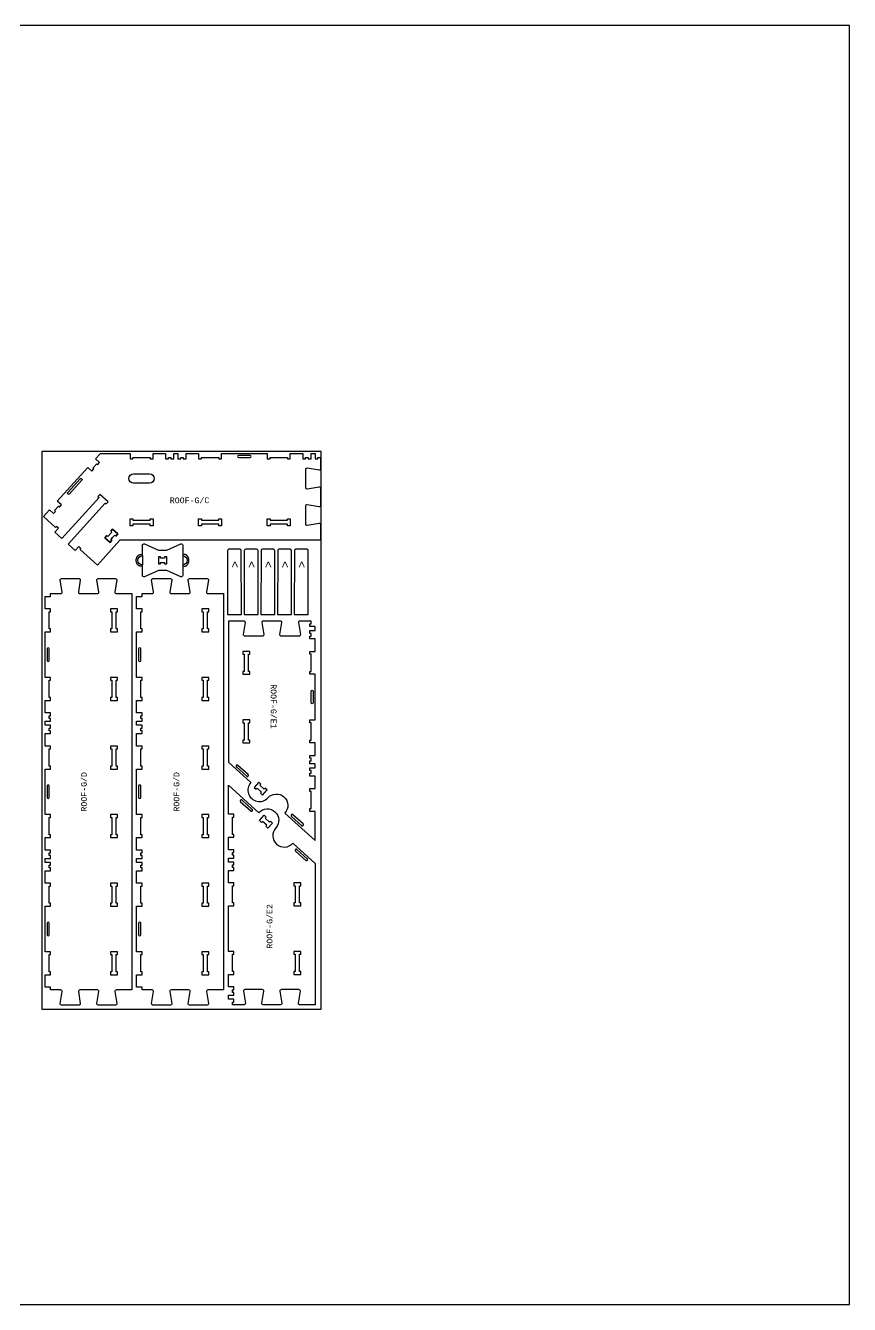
# Model space of a CAD drawing. Extents: x 0 to 12772, y 0 to 23683.
# Drawn here: x 3571 to 7173, y 0 to 5593 of the extents above; entities that cross this region are included whole.
import ezdxf

# ---------------------------------------------------------------- set-up
doc = ezdxf.new("R2010")
doc.units = 0
for name, color, linetype in [('0_SHEET_SPRUCEPLY_2440X122', 1, 'CONTINUOUS'), ('1_ANYTOOL_1MMDEEP_LABELS_S', 2, 'CONTINUOUS'), ('3_ANYTOOL_CUTTHROUGH_INSID', 4, 'CONTINUOUS'), ('4_ANYTOOL_CUTTHROUGH_OUTSI', 5, 'CONTINUOUS'), ('5_ANYTOOL_HALF_MILL_9MM_IN', 3, 'CONTINUOUS'), ('DONOTCUT', 7, 'CONTINUOUS')]:
    doc.layers.add(name, color=color, linetype=linetype)
doc.styles.add('MONOTXT_REGULAR', font='')
doc.styles.get('MONOTXT_REGULAR').set_extended_font_data('Monotxt')

msp = doc.modelspace()

# ---------------------------------------------------------------- linework, layer by layer
at = {"layer": '0_SHEET_SPRUCEPLY_2440X122'}
msp.add_lwpolyline([(3643, 1290.9), (4863, 1290.9), (4863, 3730.9), (3643, 3730.9)], close=True, dxfattribs=at)
at = {"layer": '3_ANYTOOL_CUTTHROUGH_INSID'}
for points in [[(4553.2, 3713.6), (4503.2, 3713.6, 1), (4503.2, 3704.1), (4553.2, 3704.1, 1)], [(3756.1, 3551.5), (3809.6, 3611, -0.414214), (3816.3, 3611.3), (3816.4, 3611.3), (3816.5, 3611.2), (3816.6, 3611.1), (3816.6, 3611), (3816.7, 3611), (3816.8, 3610.9), (3816.8, 3610.8), (3816.9, 3610.7), (3817, 3610.6), (3817, 3610.5), (3817.1, 3610.4), (3817.2, 3610.3), (3817.2, 3610.2), (3817.3, 3610.1), (3817.3, 3610), (3817.4, 3609.9), (3817.5, 3609.8), (3817.5, 3609.7), (3817.5, 3609.6), (3817.6, 3609.5), (3817.6, 3609.4), (3817.7, 3609.3), (3817.7, 3609.1), (3817.7, 3609), (3817.8, 3608.9), (3817.8, 3608.8), (3817.8, 3608.7), (3817.8, 3608.6), (3817.9, 3608.4), (3817.9, 3608.3), (3817.9, 3608.2), (3817.9, 3608.1), (3817.9, 3607.9), (3817.9, 3607.8), (3817.9, 3607.7), (3817.9, 3607.6), (3817.9, 3607.4), (3817.9, 3607.3), (3817.9, 3607.2), (3817.8, 3607.1), (3817.8, 3607), (3817.8, 3606.8), (3817.8, 3606.7), (3817.7, 3606.6), (3817.7, 3606.5), (3817.7, 3606.4), (3817.6, 3606.3), (3817.6, 3606.2), (3817.6, 3606), (3817.5, 3605.9), (3817.5, 3605.8), (3817.4, 3605.7), (3817.4, 3605.6), (3817.3, 3605.5), (3817.3, 3605.4), (3817.2, 3605.3), (3817.1, 3605.2), (3817.1, 3605.1), (3817, 3605.1), (3816.9, 3605), (3816.9, 3604.9), (3816.8, 3604.8), (3816.7, 3604.7), (3816.7, 3604.6), (3763.1, 3545.2), (3763.1, 3545.1), (3763, 3545), (3762.9, 3545), (3762.8, 3544.9), (3762.8, 3544.8), (3762.7, 3544.7), (3762.6, 3544.7), (3762.5, 3544.6), (3762.4, 3544.5), (3762.3, 3544.5), (3762.2, 3544.4), (3762.1, 3544.3), (3762, 3544.3), (3761.9, 3544.2), (3761.8, 3544.2), (3761.7, 3544.1), (3761.6, 3544.1), (3761.5, 3544), (3761.4, 3544), (3761.3, 3543.9), (3761.2, 3543.9), (3761.1, 3543.8), (3761, 3543.8), (3760.8, 3543.8), (3760.7, 3543.7), (3760.6, 3543.7), (3760.5, 3543.7), (3760.4, 3543.7), (3760.2, 3543.6), (3760.1, 3543.6), (3760, 3543.6), (3759.9, 3543.6), (3759.7, 3543.6), (3759.6, 3543.6), (3759.5, 3543.6), (3759.4, 3543.6), (3759.3, 3543.6), (3759.1, 3543.6), (3759, 3543.6), (3758.9, 3543.7), (3758.8, 3543.7), (3758.7, 3543.7), (3758.5, 3543.7), (3758.4, 3543.8), (3758.3, 3543.8), (3758.2, 3543.8), (3758.1, 3543.9), (3758, 3543.9), (3757.9, 3544), (3757.7, 3544), (3757.6, 3544), (3757.5, 3544.1), (3757.4, 3544.1), (3757.3, 3544.2), (3757.2, 3544.3), (3757.1, 3544.3), (3757, 3544.4), (3756.9, 3544.4), (3756.9, 3544.5), (3756.8, 3544.6), (3756.7, 3544.6), (3756.6, 3544.7), (3756.5, 3544.8), (3756.4, 3544.8, -0.414214)], [(4043.2, 3592.1, -1), (4043.2, 3632.6), (4113.2, 3632.6, -1), (4113.2, 3592.1)], [(3665.3, 2867.1), (3665.3, 2817.1, 1), (3674.8, 2817.1), (3674.8, 2867.1, 1)], [(4065.3, 2867.1), (4065.3, 2817.1, 1), (4074.8, 2817.1), (4074.8, 2867.1, 1)], [(4829.1, 2681.2), (4829.1, 2631.2, -1), (4819.6, 2631.2), (4819.6, 2681.2, -1)], [(3665.3, 2267.1), (3665.3, 2217.1, 1), (3674.8, 2217.1), (3674.8, 2267.1, 1)], [(4065.3, 2267.1), (4065.3, 2217.1, 1), (4074.8, 2217.1), (4074.8, 2267.1, 1)], [(3665.3, 1667.1), (3665.3, 1617.1, 1), (3674.8, 1617.1), (3674.8, 1667.1, 1)], [(4065.3, 1667.1), (4065.3, 1617.1, 1), (4074.8, 1617.1), (4074.8, 1667.1, 1)]]:
    msp.add_lwpolyline(points, format="xyb", close=True, dxfattribs=at)
for points in [[(4115.9, 3430.6), (4115.9, 3436.6), (4128.4, 3436.6), (4128.4, 3406.1), (4115.9, 3406.1), (4115.9, 3412.1), (4040.4, 3412.1), (4040.4, 3406.1), (4027.9, 3406.1), (4027.9, 3436.6), (4040.4, 3436.6), (4040.4, 3430.6)], [(4340.4, 3430.6), (4415.9, 3430.6), (4415.9, 3436.6), (4428.4, 3436.6), (4428.4, 3406.1), (4415.9, 3406.1), (4415.9, 3412.1), (4340.4, 3412.1), (4340.4, 3406.1), (4327.9, 3406.1), (4327.9, 3436.6), (4340.4, 3436.6)], [(4640.4, 3406.1), (4627.9, 3406.1), (4627.9, 3436.6), (4640.4, 3436.6), (4640.4, 3430.6), (4715.9, 3430.6), (4715.9, 3436.6), (4728.4, 3436.6), (4728.4, 3406.1), (4715.9, 3406.1), (4715.9, 3412.1), (4640.4, 3412.1)], [(3953, 3355.5), (3961.6, 3365), (3966.1, 3360.9), (3974.4, 3370.3), (3951.7, 3390.7), (3943.3, 3381.5), (3947.8, 3377.4), (3930.8, 3358.5), (3926.2, 3362.5), (3917.9, 3353.2), (3940.6, 3332.8), (3949, 3342), (3944.5, 3346.1)], [(4178.6, 3263.9), (4161.5, 3263.8), (4161.5, 3269.6), (4152.1, 3269.6), (4152.1, 3239.6), (4161.5, 3239.6), (4161.5, 3245.3), (4178.6, 3245.4), (4178.6, 3239.6), (4188.1, 3239.6), (4188.1, 3269.7), (4178.6, 3269.7)], [(3942.3, 3029.8), (3948.3, 3029.8), (3948.3, 2954.3), (3942.3, 2954.3), (3942.3, 2941.8), (3972.8, 2941.8), (3972.8, 2954.3), (3966.8, 2954.3), (3966.8, 3029.8), (3972.8, 3029.8), (3972.8, 3042.3), (3942.3, 3042.3)], [(4342.3, 3029.8), (4348.3, 3029.8), (4348.3, 2954.3), (4342.3, 2954.3), (4342.3, 2941.8), (4372.8, 2941.8), (4372.8, 2954.3), (4366.8, 2954.3), (4366.8, 3029.8), (4372.8, 3029.8), (4372.8, 3042.3), (4342.3, 3042.3)], [(4521.6, 2768.4), (4521.6, 2755.9), (4552.1, 2755.9), (4552.1, 2768.4), (4546.1, 2768.4), (4546.1, 2843.9), (4552.1, 2843.9), (4552.1, 2856.4), (4521.6, 2856.4), (4521.6, 2843.9), (4527.6, 2843.9), (4527.6, 2768.4)], [(3942.3, 2729.8), (3948.3, 2729.8), (3948.3, 2654.3), (3942.3, 2654.3), (3942.3, 2641.8), (3972.8, 2641.8), (3972.8, 2654.3), (3966.8, 2654.3), (3966.8, 2729.8), (3972.8, 2729.8), (3972.8, 2742.3), (3942.3, 2742.3)], [(4342.3, 2729.8), (4348.3, 2729.8), (4348.3, 2654.3), (4342.3, 2654.3), (4342.3, 2641.8), (4372.8, 2641.8), (4372.8, 2654.3), (4366.8, 2654.3), (4366.8, 2729.8), (4372.8, 2729.8), (4372.8, 2742.3), (4342.3, 2742.3)], [(4546.1, 2468.4), (4546.1, 2543.9), (4552.1, 2543.9), (4552.1, 2556.4), (4521.6, 2556.4), (4521.6, 2543.9), (4527.6, 2543.9), (4527.6, 2468.4), (4521.6, 2468.4), (4521.6, 2455.9), (4552.1, 2455.9), (4552.1, 2468.4)], [(3972.8, 2342.1), (3972.8, 2354.3), (3966.8, 2354.3), (3966.8, 2429.8), (3972.8, 2429.8), (3972.8, 2442.3), (3942.3, 2442.3), (3942.3, 2429.8), (3948.3, 2429.8), (3948.3, 2354.3), (3942.3, 2354.3), (3942.3, 2341.8), (3972.8, 2341.8)], [(4372.8, 2342.1), (4372.8, 2354.3), (4366.8, 2354.3), (4366.8, 2429.8), (4372.8, 2429.8), (4372.8, 2442.3), (4342.3, 2442.3), (4342.3, 2429.8), (4348.3, 2429.8), (4348.3, 2354.3), (4342.3, 2354.3), (4342.3, 2341.8), (4372.8, 2341.8)], [(4544.4, 2317.6), (4499.8, 2357.7), (4499.7, 2357.8), (4499.7, 2357.9), (4499.6, 2357.9), (4499.5, 2358), (4499.4, 2358.1), (4499.3, 2358.1), (4499.2, 2358.2), (4499.1, 2358.2), (4499, 2358.3), (4498.9, 2358.3), (4498.8, 2358.4), (4498.7, 2358.5), (4498.6, 2358.5), (4498.5, 2358.5), (4498.4, 2358.6), (4498.3, 2358.6), (4498.2, 2358.7), (4498.1, 2358.7), (4498, 2358.7), (4497.8, 2358.8), (4497.7, 2358.8), (4497.6, 2358.8), (4497.5, 2358.9), (4497.4, 2358.9), (4497.2, 2358.9), (4497.1, 2358.9), (4497, 2358.9), (4496.9, 2358.9), (4496.8, 2358.9), (4496.6, 2358.9), (4496.5, 2358.9), (4496.4, 2358.9), (4496.3, 2358.9), (4496.1, 2358.9), (4496, 2358.9), (4495.9, 2358.9), (4495.8, 2358.9), (4495.7, 2358.8), (4495.5, 2358.8), (4495.4, 2358.8), (4495.3, 2358.7), (4495.2, 2358.7), (4495.1, 2358.7), (4495, 2358.6), (4494.9, 2358.6), (4494.7, 2358.5), (4494.6, 2358.5), (4494.5, 2358.4), (4494.4, 2358.4), (4494.3, 2358.3), (4494.2, 2358.3), (4494.1, 2358.2), (4494, 2358.1), (4493.9, 2358.1), (4493.8, 2358), (4493.7, 2358), (4493.7, 2357.9), (4493.6, 2357.8), (4493.5, 2357.7), (4493.4, 2357.7), (4493.3, 2357.6), (4493.3, 2357.5), (4493.2, 2357.4), (4493.1, 2357.4), (4493, 2357.3), (4493, 2357.2), (4492.9, 2357.1), (4492.8, 2357), (4492.8, 2356.9), (4492.7, 2356.9), (4492.7, 2356.8), (4492.6, 2356.7), (4492.5, 2356.6), (4492.5, 2356.5), (4492.4, 2356.4), (4492.4, 2356.3), (4492.3, 2356.2), (4492.3, 2356.1), (4492.2, 2356), (4492.2, 2355.8), (4492.2, 2355.7), (4492.1, 2355.6), (4492.1, 2355.5), (4492, 2355.4), (4492, 2355.3), (4492, 2355.2), (4492, 2355), (4491.9, 2354.9), (4491.9, 2354.8), (4491.9, 2354.7), (4491.9, 2354.6), (4491.9, 2354.4), (4491.9, 2354.3), (4491.9, 2354.2), (4491.9, 2354.1), (4491.9, 2353.9), (4491.9, 2353.8), (4491.9, 2353.7), (4491.9, 2353.6), (4491.9, 2353.4), (4492, 2353.3), (4492, 2353.2), (4492, 2353.1), (4492.1, 2353), (4492.1, 2352.9), (4492.1, 2352.7), (4492.2, 2352.6), (4492.2, 2352.5), (4492.2, 2352.4), (4492.3, 2352.3), (4492.3, 2352.2), (4492.4, 2352.1), (4492.4, 2352), (4492.5, 2351.9), (4492.6, 2351.8), (4492.6, 2351.7), (4492.7, 2351.6), (4492.7, 2351.5), (4492.8, 2351.4), (4492.9, 2351.3), (4492.9, 2351.2), (4493, 2351.1), (4493.1, 2351), (4493.2, 2351), (4493.2, 2350.9), (4493.3, 2350.8), (4493.4, 2350.7), (4493.5, 2350.7), (4538.1, 2310.5), (4538.1, 2310.4), (4538.2, 2310.4), (4538.3, 2310.3), (4538.4, 2310.2), (4538.5, 2310.2), (4538.6, 2310.1), (4538.7, 2310), (4538.7, 2310), (4538.8, 2309.9), (4538.9, 2309.9), (4539, 2309.8), (4539.1, 2309.8), (4539.3, 2309.7), (4539.4, 2309.7), (4539.5, 2309.6), (4539.6, 2309.6), (4539.7, 2309.5), (4539.8, 2309.5), (4539.9, 2309.5), (4540, 2309.4), (4540.1, 2309.4), (4540.3, 2309.4), (4540.4, 2309.4), (4540.5, 2309.3), (4540.6, 2309.3), (4540.7, 2309.3), (4540.9, 2309.3), (4541, 2309.3), (4541.1, 2309.3), (4541.2, 2309.3), (4541.4, 2309.3), (4541.5, 2309.3), (4541.6, 2309.3), (4541.7, 2309.3), (4541.8, 2309.3), (4542, 2309.3), (4542.1, 2309.4), (4542.2, 2309.4), (4542.3, 2309.4), (4542.4, 2309.4), (4542.6, 2309.5), (4542.7, 2309.5), (4542.8, 2309.6), (4542.9, 2309.6), (4543, 2309.6), (4543.1, 2309.7), (4543.2, 2309.7), (4543.3, 2309.8), (4543.4, 2309.8), (4543.6, 2309.9), (4543.7, 2310), (4543.8, 2310), (4543.8, 2310.1), (4543.9, 2310.1), (4544, 2310.2), (4544.1, 2310.3), (4544.2, 2310.3), (4544.3, 2310.4), (4544.4, 2310.5), (4544.5, 2310.6), (4544.5, 2310.6), (4544.6, 2310.7), (4544.7, 2310.8), (4544.8, 2310.9), (4544.8, 2310.9), (4544.9, 2311), (4545, 2311.1), (4545, 2311.2), (4545.1, 2311.3), (4545.2, 2311.4), (4545.2, 2311.5), (4545.3, 2311.6), (4545.3, 2311.7), (4545.4, 2311.8), (4545.4, 2311.9), (4545.5, 2312), (4545.6, 2312.1), (4545.6, 2312.2), (4545.6, 2312.3), (4545.7, 2312.4), (4545.7, 2312.5), (4545.8, 2312.6), (4545.8, 2312.7), (4545.8, 2312.8), (4545.9, 2313), (4545.9, 2313.1), (4545.9, 2313.2), (4545.9, 2313.3), (4545.9, 2313.4), (4546, 2313.6), (4546, 2313.7), (4546, 2313.8), (4546, 2313.9), (4546, 2314), (4546, 2314.2), (4546, 2314.3), (4546, 2314.4), (4546, 2314.5), (4545.9, 2314.7), (4545.9, 2314.8), (4545.9, 2314.9), (4545.9, 2315), (4545.9, 2315.1), (4545.8, 2315.3), (4545.8, 2315.4), (4545.8, 2315.5), (4545.7, 2315.6), (4545.7, 2315.7), (4545.6, 2315.8), (4545.6, 2315.9), (4545.5, 2316), (4545.5, 2316.1), (4545.4, 2316.3), (4545.4, 2316.4), (4545.3, 2316.5), (4545.3, 2316.6), (4545.2, 2316.7), (4545.1, 2316.7), (4545.1, 2316.8), (4545, 2316.9), (4544.9, 2317), (4544.9, 2317.1), (4544.8, 2317.2), (4544.7, 2317.3), (4544.6, 2317.3), (4544.6, 2317.4), (4544.5, 2317.5)], [(4614.8, 2254.2), (4595.8, 2271.3), (4599.8, 2275.7), (4590.5, 2284.1), (4570.1, 2261.4), (4579.4, 2253.1), (4583.4, 2257.5), (4602.4, 2240.5), (4598.4, 2236), (4607.7, 2227.7), (4628.1, 2250.3), (4618.8, 2258.7)], [(4511.4, 2198.4), (4556, 2158.3), (4556.1, 2158.2), (4556.1, 2158.1), (4556.2, 2158.1), (4556.3, 2158), (4556.4, 2158), (4556.5, 2157.9), (4556.6, 2157.8), (4556.7, 2157.8), (4556.8, 2157.7), (4556.9, 2157.7), (4557, 2157.6), (4557.1, 2157.5), (4557.2, 2157.5), (4557.3, 2157.5), (4557.4, 2157.4), (4557.5, 2157.4), (4557.6, 2157.3), (4557.7, 2157.3), (4557.8, 2157.3), (4558, 2157.2), (4558.1, 2157.2), (4558.2, 2157.2), (4558.3, 2157.1), (4558.4, 2157.1), (4558.6, 2157.1), (4558.7, 2157.1), (4558.8, 2157.1), (4558.9, 2157.1), (4559, 2157.1), (4559.2, 2157.1), (4559.3, 2157.1), (4559.4, 2157.1), (4559.5, 2157.1), (4559.7, 2157.1), (4559.8, 2157.1), (4559.9, 2157.1), (4560, 2157.1), (4560.1, 2157.2), (4560.3, 2157.2), (4560.4, 2157.2), (4560.5, 2157.3), (4560.6, 2157.3), (4560.7, 2157.3), (4560.8, 2157.4), (4560.9, 2157.4), (4561.1, 2157.5), (4561.2, 2157.5), (4561.3, 2157.6), (4561.4, 2157.6), (4561.5, 2157.7), (4561.6, 2157.7), (4561.7, 2157.8), (4561.8, 2157.9), (4561.9, 2157.9), (4562, 2158), (4562, 2158), (4562.1, 2158.1), (4562.2, 2158.2), (4562.3, 2158.3), (4562.4, 2158.3), (4562.5, 2158.4), (4562.5, 2158.5), (4562.6, 2158.6), (4562.7, 2158.6), (4562.8, 2158.7), (4562.8, 2158.8), (4562.9, 2158.9), (4563, 2159), (4563, 2159.1), (4563.1, 2159.1), (4563.1, 2159.2), (4563.2, 2159.3), (4563.3, 2159.4), (4563.3, 2159.5), (4563.4, 2159.6), (4563.4, 2159.7), (4563.5, 2159.8), (4563.5, 2159.9), (4563.6, 2160.1), (4563.6, 2160.2), (4563.6, 2160.3), (4563.7, 2160.4), (4563.7, 2160.5), (4563.8, 2160.6), (4563.8, 2160.7), (4563.8, 2160.8), (4563.8, 2161), (4563.8, 2161.1), (4563.9, 2161.2), (4563.9, 2161.3), (4563.9, 2161.5), (4563.9, 2161.6), (4563.9, 2161.7), (4563.9, 2161.8), (4563.9, 2161.9), (4563.9, 2162.1), (4563.9, 2162.2), (4563.9, 2162.3), (4563.9, 2162.4), (4563.8, 2162.6), (4563.8, 2162.7), (4563.8, 2162.8), (4563.8, 2162.9), (4563.7, 2163), (4563.7, 2163.1), (4563.7, 2163.3), (4563.6, 2163.4), (4563.6, 2163.5), (4563.6, 2163.6), (4563.5, 2163.7), (4563.5, 2163.8), (4563.4, 2163.9), (4563.4, 2164), (4563.3, 2164.1), (4563.2, 2164.2), (4563.2, 2164.3), (4563.1, 2164.4), (4563.1, 2164.5), (4563, 2164.6), (4562.9, 2164.7), (4562.9, 2164.8), (4562.8, 2164.9), (4562.7, 2165), (4562.6, 2165), (4562.6, 2165.1), (4562.5, 2165.2), (4562.4, 2165.3), (4562.3, 2165.3), (4517.7, 2205.5), (4517.7, 2205.6), (4517.6, 2205.6), (4517.5, 2205.7), (4517.4, 2205.8), (4517.3, 2205.8), (4517.2, 2205.9), (4517.1, 2206), (4517, 2206), (4517, 2206.1), (4516.9, 2206.1), (4516.8, 2206.2), (4516.6, 2206.2), (4516.5, 2206.3), (4516.4, 2206.3), (4516.3, 2206.4), (4516.2, 2206.4), (4516.1, 2206.5), (4516, 2206.5), (4515.9, 2206.5), (4515.8, 2206.6), (4515.7, 2206.6), (4515.5, 2206.6), (4515.4, 2206.6), (4515.3, 2206.7), (4515.2, 2206.7), (4515.1, 2206.7), (4514.9, 2206.7), (4514.8, 2206.7), (4514.7, 2206.7), (4514.6, 2206.7), (4514.4, 2206.7), (4514.3, 2206.7), (4514.2, 2206.7), (4514.1, 2206.7), (4513.9, 2206.7), (4513.8, 2206.7), (4513.7, 2206.6), (4513.6, 2206.6), (4513.5, 2206.6), (4513.4, 2206.6), (4513.2, 2206.5), (4513.1, 2206.5), (4513, 2206.4), (4512.9, 2206.4), (4512.8, 2206.4), (4512.7, 2206.3), (4512.6, 2206.3), (4512.5, 2206.2), (4512.3, 2206.2), (4512.2, 2206.1), (4512.1, 2206.1), (4512, 2206), (4511.9, 2205.9), (4511.9, 2205.9), (4511.8, 2205.8), (4511.7, 2205.7), (4511.6, 2205.7), (4511.5, 2205.6), (4511.4, 2205.5), (4511.3, 2205.4), (4511.3, 2205.4), (4511.2, 2205.3), (4511.1, 2205.2), (4511, 2205.1), (4511, 2205.1), (4510.9, 2205), (4510.8, 2204.9), (4510.8, 2204.8), (4510.7, 2204.7), (4510.6, 2204.6), (4510.6, 2204.5), (4510.5, 2204.4), (4510.5, 2204.3), (4510.4, 2204.3), (4510.3, 2204.2), (4510.3, 2204), (4510.2, 2203.9), (4510.2, 2203.8), (4510.2, 2203.7), (4510.1, 2203.6), (4510.1, 2203.5), (4510, 2203.4), (4510, 2203.3), (4510, 2203.2), (4509.9, 2203), (4509.9, 2202.9), (4509.9, 2202.8), (4509.9, 2202.7), (4509.9, 2202.6), (4509.8, 2202.5), (4509.8, 2202.3), (4509.8, 2202.2), (4509.8, 2202.1), (4509.8, 2202), (4509.8, 2201.8), (4509.8, 2201.7), (4509.8, 2201.6), (4509.8, 2201.5), (4509.9, 2201.3), (4509.9, 2201.2), (4509.9, 2201.1), (4509.9, 2201), (4509.9, 2200.9), (4510, 2200.7), (4510, 2200.6), (4510, 2200.5), (4510.1, 2200.4), (4510.1, 2200.3), (4510.2, 2200.2), (4510.2, 2200.1), (4510.3, 2200), (4510.3, 2199.9), (4510.4, 2199.7), (4510.4, 2199.6), (4510.5, 2199.5), (4510.5, 2199.4), (4510.6, 2199.3), (4510.7, 2199.3), (4510.7, 2199.2), (4510.8, 2199.1), (4510.9, 2199), (4510.9, 2198.9), (4511, 2198.8), (4511.1, 2198.7), (4511.2, 2198.7), (4511.2, 2198.6), (4511.3, 2198.5)], [(3942.3, 2142.1), (3942.3, 2129.8), (3948.3, 2129.8), (3948.3, 2054.3), (3942.3, 2054.3), (3942.3, 2041.8), (3972.8, 2041.8), (3972.8, 2054.3), (3966.8, 2054.3), (3966.8, 2129.8), (3972.8, 2129.8), (3972.8, 2142.3), (3942.3, 2142.3)], [(4342.3, 2142.1), (4342.3, 2129.8), (4348.3, 2129.8), (4348.3, 2054.3), (4342.3, 2054.3), (4342.3, 2041.8), (4372.8, 2041.8), (4372.8, 2054.3), (4366.8, 2054.3), (4366.8, 2129.8), (4372.8, 2129.8), (4372.8, 2142.3), (4342.3, 2142.3)], [(4606.6, 2112.7), (4602.6, 2108.2), (4593.3, 2116.6), (4613.7, 2139.2), (4623, 2130.9), (4619, 2126.4), (4638, 2109.4), (4642, 2113.8), (4651.3, 2105.4), (4630.9, 2082.8), (4621.6, 2091.1), (4625.6, 2095.6)], [(4784.4, 2101.5), (4739.8, 2141.6), (4739.7, 2141.7), (4739.6, 2141.8), (4739.6, 2141.8), (4739.5, 2141.9), (4739.4, 2142), (4739.3, 2142), (4739.2, 2142.1), (4739.1, 2142.2), (4739, 2142.2), (4738.9, 2142.3), (4738.8, 2142.3), (4738.7, 2142.4), (4738.6, 2142.4), (4738.5, 2142.5), (4738.4, 2142.5), (4738.3, 2142.6), (4738.2, 2142.6), (4738, 2142.6), (4737.9, 2142.7), (4737.8, 2142.7), (4737.7, 2142.7), (4737.6, 2142.8), (4737.5, 2142.8), (4737.3, 2142.8), (4737.2, 2142.8), (4737.1, 2142.8), (4737, 2142.8), (4736.9, 2142.9), (4736.7, 2142.9), (4736.6, 2142.9), (4736.5, 2142.9), (4736.4, 2142.9), (4736.2, 2142.8), (4736.1, 2142.8), (4736, 2142.8), (4735.9, 2142.8), (4735.8, 2142.8), (4735.6, 2142.8), (4735.5, 2142.7), (4735.4, 2142.7), (4735.3, 2142.7), (4735.2, 2142.6), (4735.1, 2142.6), (4734.9, 2142.6), (4734.8, 2142.5), (4734.7, 2142.5), (4734.6, 2142.4), (4734.5, 2142.4), (4734.4, 2142.3), (4734.3, 2142.3), (4734.2, 2142.2), (4734.1, 2142.1), (4734, 2142.1), (4733.9, 2142), (4733.8, 2141.9), (4733.7, 2141.9), (4733.6, 2141.8), (4733.6, 2141.7), (4733.5, 2141.7), (4733.4, 2141.6), (4733.3, 2141.5), (4733.2, 2141.4), (4733.2, 2141.4), (4733.1, 2141.3), (4733, 2141.2), (4733, 2141.1), (4732.9, 2141), (4732.8, 2141), (4732.8, 2140.9), (4732.7, 2140.8), (4732.6, 2140.7), (4732.6, 2140.6), (4732.5, 2140.5), (4732.5, 2140.4), (4732.4, 2140.3), (4732.4, 2140.2), (4732.3, 2140.1), (4732.3, 2140), (4732.2, 2139.9), (4732.2, 2139.8), (4732.1, 2139.7), (4732.1, 2139.5), (4732.1, 2139.4), (4732, 2139.3), (4732, 2139.2), (4732, 2139.1), (4731.9, 2139), (4731.9, 2138.8), (4731.9, 2138.7), (4731.9, 2138.6), (4731.9, 2138.5), (4731.9, 2138.4), (4731.9, 2138.2), (4731.9, 2138.1), (4731.9, 2138), (4731.9, 2137.9), (4731.9, 2137.7), (4731.9, 2137.6), (4731.9, 2137.5), (4731.9, 2137.4), (4731.9, 2137.3), (4732, 2137.1), (4732, 2137), (4732, 2136.9), (4732.1, 2136.8), (4732.1, 2136.7), (4732.1, 2136.5), (4732.2, 2136.4), (4732.2, 2136.3), (4732.3, 2136.2), (4732.3, 2136.1), (4732.4, 2136), (4732.4, 2135.9), (4732.5, 2135.8), (4732.5, 2135.7), (4732.6, 2135.6), (4732.7, 2135.5), (4732.7, 2135.4), (4732.8, 2135.3), (4732.9, 2135.2), (4732.9, 2135.1), (4733, 2135), (4733.1, 2135), (4733.1, 2134.9), (4733.2, 2134.8), (4733.3, 2134.7), (4733.4, 2134.7), (4733.4, 2134.6), (4778, 2094.4), (4778.1, 2094.4), (4778.2, 2094.3), (4778.3, 2094.2), (4778.4, 2094.2), (4778.5, 2094.1), (4778.5, 2094), (4778.6, 2094), (4778.7, 2093.9), (4778.8, 2093.9), (4778.9, 2093.8), (4779, 2093.7), (4779.1, 2093.7), (4779.2, 2093.6), (4779.3, 2093.6), (4779.4, 2093.6), (4779.6, 2093.5), (4779.7, 2093.5), (4779.8, 2093.4), (4779.9, 2093.4), (4780, 2093.4), (4780.1, 2093.3), (4780.2, 2093.3), (4780.4, 2093.3), (4780.5, 2093.3), (4780.6, 2093.2), (4780.7, 2093.2), (4780.8, 2093.2), (4781, 2093.2), (4781.1, 2093.2), (4781.2, 2093.2), (4781.3, 2093.2), (4781.5, 2093.2), (4781.6, 2093.2), (4781.7, 2093.2), (4781.8, 2093.3), (4781.9, 2093.3), (4782.1, 2093.3), (4782.2, 2093.3), (4782.3, 2093.3), (4782.4, 2093.4), (4782.5, 2093.4), (4782.7, 2093.4), (4782.8, 2093.5), (4782.9, 2093.5), (4783, 2093.6), (4783.1, 2093.6), (4783.2, 2093.7), (4783.3, 2093.7), (4783.4, 2093.8), (4783.5, 2093.8), (4783.6, 2093.9), (4783.7, 2093.9), (4783.8, 2094), (4783.9, 2094.1), (4784, 2094.1), (4784.1, 2094.2), (4784.2, 2094.3), (4784.3, 2094.3), (4784.4, 2094.4), (4784.4, 2094.5), (4784.5, 2094.6), (4784.6, 2094.6), (4784.7, 2094.7), (4784.7, 2094.8), (4784.8, 2094.9), (4784.9, 2094.9), (4784.9, 2095), (4785, 2095.1), (4785.1, 2095.2), (4785.1, 2095.3), (4785.2, 2095.4), (4785.3, 2095.5), (4785.3, 2095.6), (4785.4, 2095.7), (4785.4, 2095.8), (4785.5, 2095.9), (4785.5, 2096), (4785.6, 2096.1), (4785.6, 2096.2), (4785.7, 2096.3), (4785.7, 2096.4), (4785.7, 2096.5), (4785.8, 2096.6), (4785.8, 2096.8), (4785.8, 2096.9), (4785.9, 2097), (4785.9, 2097.1), (4785.9, 2097.2), (4785.9, 2097.4), (4785.9, 2097.5), (4785.9, 2097.6), (4786, 2097.7), (4786, 2097.8), (4786, 2098), (4786, 2098.1), (4786, 2098.2), (4785.9, 2098.3), (4785.9, 2098.5), (4785.9, 2098.6), (4785.9, 2098.7), (4785.9, 2098.8), (4785.9, 2098.9), (4785.8, 2099.1), (4785.8, 2099.2), (4785.8, 2099.3), (4785.7, 2099.4), (4785.7, 2099.5), (4785.7, 2099.6), (4785.6, 2099.7), (4785.6, 2099.9), (4785.5, 2100), (4785.5, 2100.1), (4785.4, 2100.2), (4785.4, 2100.3), (4785.3, 2100.4), (4785.2, 2100.5), (4785.2, 2100.6), (4785.1, 2100.7), (4785, 2100.8), (4785, 2100.9), (4784.9, 2100.9), (4784.8, 2101), (4784.8, 2101.1), (4784.7, 2101.2), (4784.6, 2101.3), (4784.5, 2101.3), (4784.5, 2101.4)], [(4751.4, 1982.4), (4796, 1942.2), (4796, 1942.1), (4796.1, 1942.1), (4796.2, 1942), (4796.3, 1941.9), (4796.4, 1941.9), (4796.5, 1941.8), (4796.6, 1941.8), (4796.7, 1941.7), (4796.8, 1941.6), (4796.8, 1941.6), (4796.9, 1941.5), (4797.1, 1941.5), (4797.2, 1941.4), (4797.3, 1941.4), (4797.4, 1941.3), (4797.5, 1941.3), (4797.6, 1941.2), (4797.7, 1941.2), (4797.8, 1941.2), (4797.9, 1941.1), (4798.1, 1941.1), (4798.2, 1941.1), (4798.3, 1941.1), (4798.4, 1941), (4798.5, 1941), (4798.6, 1941), (4798.8, 1941), (4798.9, 1941), (4799, 1941), (4799.1, 1941), (4799.3, 1941), (4799.4, 1941), (4799.5, 1941), (4799.6, 1941), (4799.8, 1941), (4799.9, 1941), (4800, 1941.1), (4800.1, 1941.1), (4800.2, 1941.1), (4800.4, 1941.1), (4800.5, 1941.2), (4800.6, 1941.2), (4800.7, 1941.3), (4800.8, 1941.3), (4800.9, 1941.3), (4801, 1941.4), (4801.1, 1941.4), (4801.2, 1941.5), (4801.4, 1941.5), (4801.5, 1941.6), (4801.6, 1941.7), (4801.7, 1941.7), (4801.8, 1941.8), (4801.8, 1941.8), (4801.9, 1941.9), (4802, 1942), (4802.1, 1942), (4802.2, 1942.1), (4802.3, 1942.2), (4802.4, 1942.3), (4802.4, 1942.3), (4802.5, 1942.4), (4802.6, 1942.5), (4802.7, 1942.6), (4802.7, 1942.6), (4802.8, 1942.7), (4802.9, 1942.8), (4802.9, 1942.9), (4803, 1943), (4803.1, 1943.1), (4803.1, 1943.2), (4803.2, 1943.3), (4803.2, 1943.4), (4803.3, 1943.5), (4803.4, 1943.6), (4803.4, 1943.7), (4803.5, 1943.8), (4803.5, 1943.9), (4803.5, 1944), (4803.6, 1944.1), (4803.6, 1944.2), (4803.7, 1944.3), (4803.7, 1944.4), (4803.7, 1944.5), (4803.8, 1944.7), (4803.8, 1944.8), (4803.8, 1944.9), (4803.8, 1945), (4803.8, 1945.1), (4803.9, 1945.3), (4803.9, 1945.4), (4803.9, 1945.5), (4803.9, 1945.6), (4803.9, 1945.7), (4803.9, 1945.9), (4803.9, 1946), (4803.9, 1946.1), (4803.9, 1946.2), (4803.8, 1946.4), (4803.8, 1946.5), (4803.8, 1946.6), (4803.8, 1946.7), (4803.8, 1946.8), (4803.7, 1947), (4803.7, 1947.1), (4803.7, 1947.2), (4803.6, 1947.3), (4803.6, 1947.4), (4803.5, 1947.5), (4803.5, 1947.6), (4803.4, 1947.7), (4803.4, 1947.9), (4803.3, 1948), (4803.3, 1948.1), (4803.2, 1948.2), (4803.2, 1948.3), (4803.1, 1948.4), (4803, 1948.4), (4803, 1948.5), (4802.9, 1948.6), (4802.8, 1948.7), (4802.8, 1948.8), (4802.7, 1948.9), (4802.6, 1949), (4802.5, 1949), (4802.5, 1949.1), (4802.4, 1949.2), (4802.3, 1949.3), (4757.7, 1989.4), (4757.6, 1989.5), (4757.6, 1989.6), (4757.5, 1989.6), (4757.4, 1989.7), (4757.3, 1989.8), (4757.2, 1989.8), (4757.1, 1989.9), (4757, 1989.9), (4756.9, 1990), (4756.8, 1990), (4756.7, 1990.1), (4756.6, 1990.2), (4756.5, 1990.2), (4756.4, 1990.3), (4756.3, 1990.3), (4756.2, 1990.3), (4756.1, 1990.4), (4756, 1990.4), (4755.9, 1990.5), (4755.7, 1990.5), (4755.6, 1990.5), (4755.5, 1990.5), (4755.4, 1990.6), (4755.3, 1990.6), (4755.2, 1990.6), (4755, 1990.6), (4754.9, 1990.6), (4754.8, 1990.6), (4754.7, 1990.6), (4754.5, 1990.6), (4754.4, 1990.6), (4754.3, 1990.6), (4754.2, 1990.6), (4754, 1990.6), (4753.9, 1990.6), (4753.8, 1990.6), (4753.7, 1990.6), (4753.6, 1990.5), (4753.4, 1990.5), (4753.3, 1990.5), (4753.2, 1990.4), (4753.1, 1990.4), (4753, 1990.4), (4752.9, 1990.3), (4752.8, 1990.3), (4752.6, 1990.2), (4752.5, 1990.2), (4752.4, 1990.1), (4752.3, 1990.1), (4752.2, 1990), (4752.1, 1990), (4752, 1989.9), (4751.9, 1989.9), (4751.8, 1989.8), (4751.7, 1989.7), (4751.7, 1989.7), (4751.6, 1989.6), (4751.5, 1989.5), (4751.4, 1989.4), (4751.3, 1989.4), (4751.2, 1989.3), (4751.2, 1989.2), (4751.1, 1989.1), (4751, 1989.1), (4750.9, 1989), (4750.9, 1988.9), (4750.8, 1988.8), (4750.7, 1988.7), (4750.7, 1988.6), (4750.6, 1988.6), (4750.6, 1988.5), (4750.5, 1988.4), (4750.4, 1988.3), (4750.4, 1988.2), (4750.3, 1988.1), (4750.3, 1988), (4750.2, 1987.9), (4750.2, 1987.8), (4750.1, 1987.7), (4750.1, 1987.5), (4750.1, 1987.4), (4750, 1987.3), (4750, 1987.2), (4749.9, 1987.1), (4749.9, 1987), (4749.9, 1986.9), (4749.9, 1986.7), (4749.8, 1986.6), (4749.8, 1986.5), (4749.8, 1986.4), (4749.8, 1986.3), (4749.8, 1986.1), (4749.8, 1986), (4749.8, 1985.9), (4749.8, 1985.8), (4749.8, 1985.6), (4749.8, 1985.5), (4749.8, 1985.4), (4749.8, 1985.3), (4749.9, 1985.1), (4749.9, 1985), (4749.9, 1984.9), (4749.9, 1984.8), (4750, 1984.7), (4750, 1984.6), (4750, 1984.4), (4750.1, 1984.3), (4750.1, 1984.2), (4750.1, 1984.1), (4750.2, 1984), (4750.2, 1983.9), (4750.3, 1983.8), (4750.3, 1983.7), (4750.4, 1983.6), (4750.5, 1983.5), (4750.5, 1983.4), (4750.6, 1983.3), (4750.6, 1983.2), (4750.7, 1983.1), (4750.8, 1983), (4750.8, 1982.9), (4750.9, 1982.8), (4751, 1982.7), (4751.1, 1982.7), (4751.1, 1982.6), (4751.2, 1982.5), (4751.3, 1982.4)], [(3972.8, 1742.1), (3972.8, 1754.3), (3966.8, 1754.3), (3966.8, 1829.8), (3972.8, 1829.8), (3972.8, 1842.3), (3942.3, 1842.3), (3942.3, 1829.8), (3948.3, 1829.8), (3948.3, 1754.3), (3942.3, 1754.3), (3942.3, 1741.8), (3972.8, 1741.8)], [(4372.8, 1742.1), (4372.8, 1754.3), (4366.8, 1754.3), (4366.8, 1829.8), (4372.8, 1829.8), (4372.8, 1842.3), (4342.3, 1842.3), (4342.3, 1829.8), (4348.3, 1829.8), (4348.3, 1754.3), (4342.3, 1754.3), (4342.3, 1741.8), (4372.8, 1741.8)], [(4749.6, 1756), (4743.6, 1756), (4743.6, 1743.5), (4774.1, 1743.5), (4774.1, 1756), (4768.1, 1756), (4768.1, 1831.5), (4774.1, 1831.5), (4774.1, 1844), (4743.6, 1844), (4743.6, 1831.5), (4749.6, 1831.5)], [(3966.8, 1529.8), (3972.8, 1529.8), (3972.8, 1542.3), (3942.3, 1542.3), (3942.3, 1529.8), (3948.3, 1529.8), (3948.3, 1454.3), (3942.3, 1454.3), (3942.3, 1441.8), (3972.8, 1441.8), (3972.8, 1454.3), (3966.8, 1454.3)], [(4366.8, 1529.8), (4372.8, 1529.8), (4372.8, 1542.3), (4342.3, 1542.3), (4342.3, 1529.8), (4348.3, 1529.8), (4348.3, 1454.3), (4342.3, 1454.3), (4342.3, 1441.8), (4372.8, 1441.8), (4372.8, 1454.3), (4366.8, 1454.3)], [(4773.9, 1544), (4743.6, 1544), (4743.6, 1531.5), (4749.6, 1531.5), (4749.6, 1456), (4743.6, 1456), (4743.6, 1443.5), (4774.1, 1443.5), (4774.1, 1456), (4768.1, 1456), (4768.1, 1531.5), (4774.1, 1531.5), (4774.1, 1544)]]:
    msp.add_lwpolyline(points, close=True, dxfattribs=at)
at = {"layer": '4_ANYTOOL_CUTTHROUGH_OUTSI'}
for points in [[(3983.7, 3342.6), (3885.5, 3233.5), (3809.3, 3302.1), (3813.4, 3306.5), (3804.1, 3314.9), (3788, 3297.1), (3757.2, 3324.8), (3919.4, 3505), (3923.9, 3501), (3932.3, 3510.3), (3896.2, 3542.8), (3887.8, 3533.5), (3892.3, 3529.5), (3730, 3349.3), (3699.2, 3377), (3715.3, 3394.9), (3706, 3403.2), (3702, 3398.8), (3649.6, 3445.9), (3676, 3475.3), (3693.8, 3459.2), (3702.2, 3468.5), (3697.7, 3472.5), (3714.8, 3491.5), (3719.3, 3487.5), (3727.6, 3496.8), (3709.8, 3512.8), (3843.3, 3661.1), (3861.1, 3645), (3869.5, 3654.3), (3865, 3658.3), (3882.1, 3677.3), (3886.5, 3673.3), (3894.9, 3682.6), (3877.1, 3698.6), (3898.3, 3722.1), (4027.9, 3722.1), (4027.9, 3698.1), (4040.4, 3698.1), (4040.4, 3704.1), (4115.9, 3704.1), (4115.9, 3698.1), (4128.4, 3698.1), (4128.4, 3722.1), (4182.9, 3722.1), (4182.9, 3698.1), (4195.4, 3698.1), (4195.4, 3704.1), (4206.9, 3704.1), (4206.9, 3698.1), (4219.4, 3698.1), (4219.4, 3722.1), (4236.9, 3722.1), (4236.9, 3698.1), (4249.4, 3698.1), (4249.4, 3704.1), (4260.9, 3704.1), (4260.9, 3698.1), (4273.4, 3698.1), (4273.4, 3722.1), (4327.9, 3722.1), (4327.9, 3698.1), (4340.4, 3698.1), (4340.4, 3704.1), (4415.9, 3704.1), (4415.9, 3698.1), (4428.4, 3698.1), (4428.4, 3722.1), (4627.9, 3722.1), (4627.9, 3698.1), (4640.4, 3698.1), (4640.4, 3704.1), (4715.9, 3704.1), (4715.9, 3698.1), (4728.4, 3698.1), (4728.4, 3722.1), (4782.9, 3722.1), (4782.9, 3698.1), (4795.4, 3698.1), (4795.4, 3704.1), (4806.9, 3704.1), (4806.9, 3698.1), (4819.4, 3698.1), (4819.4, 3722.1), (4836.9, 3722.1), (4836.9, 3698.1), (4849.4, 3698.1), (4849.4, 3704.1), (4860.9, 3704.1), (4860.9, 3654), (4860.9, 3654, -0.463455), (4854.2, 3648.3), (4802.2, 3657, 0.463455), (4794.9, 3650.8), (4794.9, 3574, 0.463455), (4802.2, 3567.8), (4854.2, 3576.5, -0.463455), (4860.9, 3570.8), (4860.9, 3494, -0.463455), (4854.2, 3488.3), (4802.2, 3497, 0.463455), (4794.9, 3490.8), (4794.9, 3414, 0.463455), (4802.2, 3407.8), (4854.2, 3416.5, -0.463455), (4860.9, 3410.8), (4860.9, 3342.6), (3983.8, 3342.6), (3983.7, 3342.6)], [(4258.1, 3188.4, -0.539734), (4249.7, 3182.9), (4188.1, 3209.6), (4152.1, 3209.6), (4090.5, 3182.9, -0.539734), (4082.1, 3188.4), (4082.1, 3234.6, -1), (4082.1, 3274.6), (4082.1, 3320.8, -0.539734), (4090.5, 3326.3), (4152.1, 3299.6), (4188.1, 3299.6), (4249.7, 3326.3, -0.539734), (4258.1, 3320.8), (4258.1, 3274.6, -1), (4258.1, 3234.6)], [(4514.5, 3297, 0.414214), (4508.5, 3303), (4460.5, 3303, 0.414214), (4454.5, 3297), (4454, 3016.9), (4515, 3016.9)], [(4587.5, 3297, 0.414214), (4581.5, 3303), (4533.5, 3303, 0.414214), (4527.5, 3297), (4527, 3016.9), (4588, 3016.9)], [(4660.5, 3297, 0.414214), (4654.5, 3303), (4606.5, 3303, 0.414214), (4600.5, 3297), (4600, 3016.9), (4661, 3016.9)], [(4733.5, 3297, 0.414214), (4727.5, 3303), (4679.5, 3303, 0.414214), (4673.5, 3297), (4673, 3016.9), (4734, 3016.9)], [(4806.5, 3297, 0.414214), (4800.5, 3303), (4752.5, 3303, 0.414214), (4746.5, 3297), (4746, 3016.9), (4807, 3016.9)], [(3968.1, 1375.3, 0.463455), (3961.9, 1368.1), (3970.6, 1316, -0.463455), (3964.9, 1309.3), (3888.1, 1309.3, -0.463455), (3882.4, 1316), (3891.1, 1368.1, 0.463455), (3884.9, 1375.3), (3808.1, 1375.3, 0.463455), (3801.9, 1368.1), (3810.6, 1316, -0.463455), (3804.9, 1309.3), (3728.1, 1309.3, -0.463455), (3722.4, 1316), (3731.1, 1368.1, 0.463455), (3724.9, 1375.3), (3680.8, 1375.3), (3680.8, 1387.3), (3656.8, 1387.3), (3656.8, 1441.8), (3680.8, 1441.8), (3680.8, 1454.3), (3674.8, 1454.3), (3674.8, 1529.8), (3680.8, 1529.8), (3680.8, 1542.3), (3656.8, 1542.3), (3656.8, 1741.8), (3680.8, 1741.8), (3680.8, 1754.3), (3674.8, 1754.3), (3674.8, 1829.8), (3680.8, 1829.8), (3680.8, 1842.3), (3656.8, 1842.3), (3656.8, 1896.8), (3680.8, 1896.8), (3680.8, 1909.3), (3674.8, 1909.3), (3674.8, 1920.8), (3680.8, 1920.8), (3680.8, 1933.3), (3656.8, 1933.3), (3656.8, 1950.8), (3680.8, 1950.8), (3680.8, 1963.3), (3674.8, 1963.3), (3674.8, 1974.8), (3680.8, 1974.8), (3680.8, 1987.3), (3656.8, 1987.3), (3656.8, 2041.8), (3680.8, 2041.8), (3680.8, 2054.3), (3674.8, 2054.3), (3674.8, 2129.8), (3680.8, 2129.8), (3680.8, 2142.3), (3656.8, 2142.3), (3656.8, 2341.8), (3680.8, 2341.8), (3680.8, 2354.3), (3674.8, 2354.3), (3674.8, 2429.8), (3680.8, 2429.8), (3680.8, 2442.3), (3656.8, 2442.3), (3656.8, 2496.8), (3680.8, 2496.8), (3680.8, 2509.3), (3674.8, 2509.3), (3674.8, 2520.8), (3680.8, 2520.8), (3680.8, 2533.3), (3656.8, 2533.3), (3656.8, 2550.8), (3680.8, 2550.8), (3680.8, 2563.3), (3674.8, 2563.3), (3674.8, 2574.8), (3680.8, 2574.8), (3680.8, 2587.3), (3656.8, 2587.3), (3656.8, 2641.8), (3680.8, 2641.8), (3680.8, 2654.3), (3674.8, 2654.3), (3674.8, 2729.8), (3680.8, 2729.8), (3680.8, 2742.3), (3656.8, 2742.3), (3656.8, 2941.8), (3680.8, 2941.8), (3680.8, 2954.3), (3674.8, 2954.3), (3674.8, 3029.8), (3680.8, 3029.8), (3680.8, 3042.3), (3656.8, 3042.3), (3656.8, 3096.8), (3680.8, 3096.8), (3680.8, 3108.8), (3724.9, 3108.8), (3724.9, 3108.8, 0.463455), (3731.1, 3116.1), (3722.4, 3168.1, -0.463455), (3728.1, 3174.8), (3804.9, 3174.8, -0.463455), (3810.6, 3168.1), (3801.9, 3116.1, 0.463455), (3808.1, 3108.8), (3884.9, 3108.8, 0.463455), (3891.1, 3116.1), (3882.4, 3168.1, -0.463455), (3888.1, 3174.8), (3964.9, 3174.8, -0.463455), (3970.6, 3168.1), (3961.9, 3116.1, 0.463455), (3968.1, 3108.8), (4036.3, 3108.8), (4036.3, 1375.3), (3968.1, 1375.3)], [(4368.1, 1375.3, 0.463455), (4361.9, 1368.1), (4370.6, 1316, -0.463455), (4364.9, 1309.3), (4288.1, 1309.3, -0.463455), (4282.4, 1316), (4291.1, 1368.1, 0.463455), (4284.9, 1375.3), (4208.1, 1375.3, 0.463455), (4201.9, 1368.1), (4210.6, 1316, -0.463455), (4204.9, 1309.3), (4128.1, 1309.3, -0.463455), (4122.4, 1316), (4131.1, 1368.1, 0.463455), (4124.9, 1375.3), (4080.8, 1375.3), (4080.8, 1387.3), (4056.8, 1387.3), (4056.8, 1441.8), (4080.8, 1441.8), (4080.8, 1454.3), (4074.8, 1454.3), (4074.8, 1529.8), (4080.8, 1529.8), (4080.8, 1542.3), (4056.8, 1542.3), (4056.8, 1741.8), (4080.8, 1741.8), (4080.8, 1754.3), (4074.8, 1754.3), (4074.8, 1829.8), (4080.8, 1829.8), (4080.8, 1842.3), (4056.8, 1842.3), (4056.8, 1896.8), (4080.8, 1896.8), (4080.8, 1909.3), (4074.8, 1909.3), (4074.8, 1920.8), (4080.8, 1920.8), (4080.8, 1933.3), (4056.8, 1933.3), (4056.8, 1950.8), (4080.8, 1950.8), (4080.8, 1963.3), (4074.8, 1963.3), (4074.8, 1974.8), (4080.8, 1974.8), (4080.8, 1987.3), (4056.8, 1987.3), (4056.8, 2041.8), (4080.8, 2041.8), (4080.8, 2054.3), (4074.8, 2054.3), (4074.8, 2129.8), (4080.8, 2129.8), (4080.8, 2142.3), (4056.8, 2142.3), (4056.8, 2341.8), (4080.8, 2341.8), (4080.8, 2354.3), (4074.8, 2354.3), (4074.8, 2429.8), (4080.8, 2429.8), (4080.8, 2442.3), (4056.8, 2442.3), (4056.8, 2496.8), (4080.8, 2496.8), (4080.8, 2509.3), (4074.8, 2509.3), (4074.8, 2520.8), (4080.8, 2520.8), (4080.8, 2533.3), (4056.8, 2533.3), (4056.8, 2550.8), (4080.8, 2550.8), (4080.8, 2563.3), (4074.8, 2563.3), (4074.8, 2574.8), (4080.8, 2574.8), (4080.8, 2587.3), (4056.8, 2587.3), (4056.8, 2641.8), (4080.8, 2641.8), (4080.8, 2654.3), (4074.8, 2654.3), (4074.8, 2729.8), (4080.8, 2729.8), (4080.8, 2742.3), (4056.8, 2742.3), (4056.8, 2941.8), (4080.8, 2941.8), (4080.8, 2954.3), (4074.8, 2954.3), (4074.8, 3029.8), (4080.8, 3029.8), (4080.8, 3042.3), (4056.8, 3042.3), (4056.8, 3096.8), (4080.8, 3096.8), (4080.8, 3108.8), (4124.9, 3108.8), (4124.9, 3108.8, 0.463455), (4131.1, 3116.1), (4122.4, 3168.1, -0.463455), (4128.1, 3174.8), (4204.9, 3174.8, -0.463455), (4210.6, 3168.1), (4201.9, 3116.1, 0.463455), (4208.1, 3108.8), (4284.9, 3108.8, 0.463455), (4291.1, 3116.1), (4282.4, 3168.1, -0.463455), (4288.1, 3174.8), (4364.9, 3174.8, -0.463455), (4370.6, 3168.1), (4361.9, 3116.1, 0.463455), (4368.1, 3108.8), (4436.3, 3108.8), (4436.3, 1375.3), (4368.1, 1375.3)], [(4556.1, 2282.5, 1), (4630.1, 2215.9, -0.997516), (4704.9, 2148.8), (4837.6, 2029.3), (4837.6, 2155.9), (4813.6, 2155.9), (4813.6, 2168.4), (4819.6, 2168.4), (4819.6, 2243.9), (4813.6, 2243.9), (4813.6, 2256.4), (4837.6, 2256.4), (4837.6, 2310.9), (4813.6, 2310.9), (4813.6, 2323.4), (4819.6, 2323.4), (4819.6, 2334.9), (4813.6, 2334.9), (4813.6, 2347.4), (4837.6, 2347.4), (4837.6, 2364.9), (4813.6, 2364.9), (4813.6, 2377.4), (4819.6, 2377.4), (4819.6, 2388.9), (4813.6, 2388.9), (4813.6, 2401.4), (4837.6, 2401.4), (4837.6, 2455.9), (4813.6, 2455.9), (4813.6, 2468.4), (4819.6, 2468.4), (4819.6, 2543.9), (4813.6, 2543.9), (4813.6, 2556.4), (4837.6, 2556.4), (4837.6, 2755.9), (4813.6, 2755.9), (4813.6, 2768.4), (4819.6, 2768.4), (4819.6, 2843.9), (4813.6, 2843.9), (4813.6, 2856.4), (4837.6, 2856.4), (4837.6, 2910.9), (4813.6, 2910.9), (4813.6, 2923.4), (4819.6, 2923.4), (4819.6, 2934.9), (4813.6, 2934.9), (4813.6, 2947.4), (4837.6, 2947.4), (4837.6, 2964.9), (4813.6, 2964.9), (4813.6, 2977.4), (4819.6, 2977.4), (4819.6, 2988.9), (4769.5, 2988.9), (4769.5, 2988.9, 0.463455), (4763.8, 2982.2), (4772.5, 2930.2, -0.463455), (4766.3, 2922.9), (4689.5, 2922.9, -0.463455), (4683.3, 2930.2), (4692, 2982.2, 0.463455), (4686.3, 2988.9), (4609.5, 2988.9, 0.463455), (4603.8, 2982.2), (4612.5, 2930.2, -0.463455), (4606.3, 2922.9), (4529.5, 2922.9, -0.463455), (4523.3, 2930.2), (4532, 2982.2, 0.463455), (4526.3, 2988.9), (4458.1, 2988.9), (4458.1, 2371), (4556.3, 2282.6), (4556.1, 2282.5)], [(4769.5, 1311, -0.463455), (4763.8, 1317.7), (4772.5, 1369.7, 0.463455), (4766.3, 1377), (4689.5, 1377, 0.463455), (4683.3, 1369.7), (4692, 1317.7, -0.463455), (4686.3, 1311), (4609.5, 1311, -0.463455), (4603.8, 1317.7), (4612.5, 1369.7, 0.463455), (4606.3, 1377), (4529.5, 1377, 0.463455), (4523.3, 1369.7), (4532, 1317.7, -0.463455), (4526.3, 1311), (4476.1, 1311), (4476.1, 1322.5), (4482.1, 1322.5), (4482.1, 1335), (4458.1, 1335), (4458.1, 1352.5), (4482.1, 1352.5), (4482.1, 1365), (4476.1, 1365), (4476.1, 1376.5), (4482.1, 1376.5), (4482.1, 1389), (4458.1, 1389), (4458.1, 1443.5), (4482.1, 1443.5), (4482.1, 1456), (4476.1, 1456), (4476.1, 1531.5), (4482.1, 1531.5), (4482.1, 1544), (4458.1, 1544), (4458.1, 1743.5), (4482.1, 1743.5), (4482.1, 1756), (4476.1, 1756), (4476.1, 1831.5), (4482.1, 1831.5), (4482.1, 1844), (4458.1, 1844), (4458.1, 1898.5), (4482.1, 1898.5), (4482.1, 1911), (4476.1, 1911), (4476.1, 1922.5), (4482.1, 1922.5), (4482.1, 1935), (4458.1, 1935), (4458.1, 1952.5), (4482.1, 1952.5), (4482.1, 1965), (4476.1, 1965), (4476.1, 1976.5), (4482.1, 1976.5), (4482.1, 1989), (4458.1, 1989), (4458.1, 2043.5), (4482.1, 2043.5), (4482.1, 2056), (4476.1, 2056), (4476.1, 2131.5), (4482.1, 2131.5), (4482.1, 2144), (4458.1, 2144), (4458.1, 2270.6), (4591.2, 2150.8), (4591.4, 2151), (4591.4, 2151, -1), (4665.3, 2084.4, 0.997516), (4739.8, 2017), (4837.6, 1928.9), (4837.6, 1311), (4769.5, 1311)]]:
    msp.add_lwpolyline(points, format="xyb", close=True, dxfattribs=at)
at = {"layer": '5_ANYTOOL_HALF_MILL_9MM_IN'}
msp.add_lwpolyline([(3961.6, 3365), (3944.5, 3346.1), (3949, 3342), (3940.6, 3332.8), (3917.9, 3353.2), (3926.2, 3362.5), (3930.8, 3358.5), (3947.8, 3377.4), (3943.3, 3381.5), (3951.7, 3390.7), (3974.4, 3370.3), (3966.1, 3360.9)], close=True, dxfattribs=at)
for points in [[(4075.1, 3228.6), (4074.6, 3228.6), (4074.2, 3228.6), (4073.7, 3228.6), (4073.3, 3228.7), (4072.8, 3228.7), (4072.4, 3228.8), (4071.9, 3228.9), (4071.5, 3229), (4071, 3229.1), (4070.5, 3229.3), (4070.1, 3229.4), (4069.6, 3229.6), (4069.1, 3229.8), (4068.7, 3230), (4068.2, 3230.2), (4067.7, 3230.4), (4067.3, 3230.6), (4066.8, 3230.9), (4066.4, 3231.2), (4065.9, 3231.5), (4065.5, 3231.8), (4065, 3232.1), (4064.6, 3232.5), (4064.2, 3232.8), (4063.7, 3233.2), (4063.3, 3233.6), (4062.9, 3234), (4062.5, 3234.4), (4062.1, 3234.8), (4061.7, 3235.3), (4061.3, 3235.7), (4061, 3236.2), (4060.6, 3236.7), (4060.3, 3237.2), (4059.9, 3237.7), (4059.6, 3238.2), (4059.3, 3238.7), (4059, 3239.2), (4058.7, 3239.8), (4058.4, 3240.3), (4058.1, 3240.9), (4057.8, 3241.5), (4057.6, 3242), (4057.3, 3242.6), (4057.1, 3243.2), (4056.9, 3243.8), (4056.7, 3244.4), (4056.5, 3245), (4056.3, 3245.6), (4056.2, 3246.2), (4056, 3246.8), (4055.9, 3247.4), (4055.8, 3248), (4055.6, 3248.6), (4055.5, 3249.2), (4055.4, 3249.8), (4055.4, 3250.4), (4055.3, 3251), (4055.2, 3251.6), (4055.2, 3252.2), (4055.2, 3252.8), (4055.1, 3253.4), (4055.1, 3254.6), (4055.1, 3255.7), (4055.2, 3256.3), (4055.2, 3256.9), (4055.2, 3257.5), (4055.3, 3258.1), (4055.4, 3258.7), (4055.4, 3259.3), (4055.5, 3259.9), (4055.6, 3260.5), (4055.8, 3261.1), (4055.9, 3261.7), (4056, 3262.3), (4056.2, 3262.9), (4056.3, 3263.5), (4056.5, 3264.1), (4056.7, 3264.7), (4056.9, 3265.3), (4057.1, 3265.9), (4057.4, 3266.5), (4057.6, 3267.1), (4057.8, 3267.7), (4058.1, 3268.2), (4058.4, 3268.8), (4058.7, 3269.4), (4059, 3269.9), (4059.3, 3270.4), (4059.6, 3271), (4059.9, 3271.5), (4060.3, 3272), (4060.6, 3272.5), (4061, 3273), (4061.4, 3273.4), (4061.7, 3273.9), (4062.1, 3274.3), (4062.5, 3274.8), (4062.9, 3275.2), (4063.3, 3275.6), (4063.8, 3276), (4064.2, 3276.3), (4064.6, 3276.7), (4065.1, 3277), (4065.5, 3277.4), (4065.9, 3277.7), (4066.4, 3278), (4066.8, 3278.2), (4067.3, 3278.5), (4067.8, 3278.7), (4068.2, 3279), (4068.7, 3279.2), (4069.2, 3279.4), (4069.6, 3279.6), (4070.1, 3279.7), (4070.6, 3279.9), (4071, 3280), (4071.5, 3280.1), (4072, 3280.2), (4072.4, 3280.3), (4072.9, 3280.4), (4073.3, 3280.5), (4073.8, 3280.5), (4074.2, 3280.5), (4074.7, 3280.6), (4075.1, 3280.6), (4076.1, 3280.6, -0.413668), (4082.1, 3274.6), (4082.1, 3234.6, -0.41476), (4076.1, 3228.6)], [(4265.1, 3228.6), (4265.5, 3228.6), (4266, 3228.6), (4266.4, 3228.6), (4266.9, 3228.7), (4267.3, 3228.7), (4267.8, 3228.8), (4268.2, 3228.9), (4268.7, 3229), (4269.2, 3229.1), (4269.6, 3229.3), (4270.1, 3229.4), (4270.6, 3229.6), (4271, 3229.8), (4271.5, 3230), (4272, 3230.2), (4272.4, 3230.4), (4272.9, 3230.6), (4273.3, 3230.9), (4273.8, 3231.2), (4274.2, 3231.5), (4274.7, 3231.8), (4275.1, 3232.1), (4275.6, 3232.5), (4276, 3232.8), (4276.4, 3233.2), (4276.8, 3233.6), (4277.3, 3234), (4277.7, 3234.4), (4278.1, 3234.8), (4278.4, 3235.3), (4278.8, 3235.7), (4279.2, 3236.2), (4279.5, 3236.7), (4279.9, 3237.2), (4280.2, 3237.7), (4280.6, 3238.2), (4280.9, 3238.7), (4281.2, 3239.2), (4281.5, 3239.8), (4281.8, 3240.3), (4282.1, 3240.9), (4282.3, 3241.5), (4282.6, 3242), (4282.8, 3242.6), (4283, 3243.2), (4283.2, 3243.8), (4283.4, 3244.4), (4283.6, 3245), (4283.8, 3245.6), (4284, 3246.2), (4284.1, 3246.8), (4284.3, 3247.4), (4284.4, 3248), (4284.5, 3248.6), (4284.6, 3249.2), (4284.7, 3249.8), (4284.8, 3250.4), (4284.9, 3251), (4284.9, 3251.6), (4285, 3252.2), (4285, 3252.8), (4285, 3253.4), (4285, 3254.6), (4285, 3255.7), (4285, 3256.3), (4285, 3256.9), (4284.9, 3257.5), (4284.9, 3258.1), (4284.8, 3258.7), (4284.7, 3259.3), (4284.6, 3259.9), (4284.5, 3260.5), (4284.4, 3261.1), (4284.3, 3261.7), (4284.1, 3262.3), (4284, 3262.9), (4283.8, 3263.5), (4283.6, 3264.1), (4283.4, 3264.7), (4283.2, 3265.3), (4283, 3265.9), (4282.8, 3266.5), (4282.6, 3267.1), (4282.3, 3267.7), (4282, 3268.2), (4281.8, 3268.8), (4281.5, 3269.4), (4281.2, 3269.9), (4280.9, 3270.4), (4280.6, 3271), (4280.2, 3271.5), (4279.9, 3272), (4279.5, 3272.5), (4279.2, 3273), (4278.8, 3273.4), (4278.4, 3273.9), (4278, 3274.3), (4277.6, 3274.8), (4277.2, 3275.2), (4276.8, 3275.6), (4276.4, 3276), (4276, 3276.3), (4275.5, 3276.7), (4275.1, 3277), (4274.7, 3277.4), (4274.2, 3277.7), (4273.8, 3278), (4273.3, 3278.2), (4272.8, 3278.5), (4272.4, 3278.7), (4271.9, 3279), (4271.5, 3279.2), (4271, 3279.4), (4270.5, 3279.6), (4270.1, 3279.7), (4269.6, 3279.9), (4269.1, 3280), (4268.7, 3280.1), (4268.2, 3280.2), (4267.7, 3280.3), (4267.3, 3280.4), (4266.8, 3280.5), (4266.4, 3280.5), (4265.9, 3280.5), (4265.5, 3280.6), (4265, 3280.6), (4264.1, 3280.6, 0.413668), (4258.1, 3274.6), (4258.1, 3234.6, 0.41476), (4264.1, 3228.6)]]:
    msp.add_lwpolyline(points, format="xyb", close=True, dxfattribs=at)
at = {"layer": 'DONOTCUT'}
msp.add_lwpolyline([(0, 0), (7173.1, 0), (7173.1, 5593.4), (0, 5593.4)], close=True, dxfattribs=at)

# ---------------------------------------------------------------- texts
at = {"layer": '1_ANYTOOL_1MMDEEP_LABELS_S', "insert": (4288.2, 3516.8), "char_height": 25, "width": 436.216, "attachment_point": 5, "style": 'MONOTXT_REGULAR'}
msp.add_mtext('ROOF-G/C', dxfattribs=at)
at = {"layer": '1_ANYTOOL_1MMDEEP_LABELS_S', "style": 'MONOTXT_REGULAR'}
for s, insert, char_height, width, attachment_point, rotation in [('<', (4504, 3251.2), 35, 117.676, 1, 270), ('<', (4577, 3251.2), 35, 117.676, 1, 270), ('<', (4650, 3251.2), 35, 117.676, 1, 270), ('<', (4723, 3251.2), 35, 117.676, 1, 270), ('<', (4796, 3251.2), 35, 117.676, 1, 270), ('ROOF-G/E1', (4655.6, 2615.3), 25, 478.108, 5, 270), ('ROOF-G/D', (3826.6, 2242.1), 25, 436.486, 5, 90), ('ROOF-G/D', (4231.1, 2242.1), 25, 436.486, 5, 90), ('ROOF-G/E2', (4638.2, 1653.4), 25, 486.757, 5, 90)]:
    msp.add_mtext(s, dxfattribs=dict(at, insert=insert, char_height=char_height, width=width, attachment_point=attachment_point, rotation=rotation))

doc.saveas('drawing.dxf')
